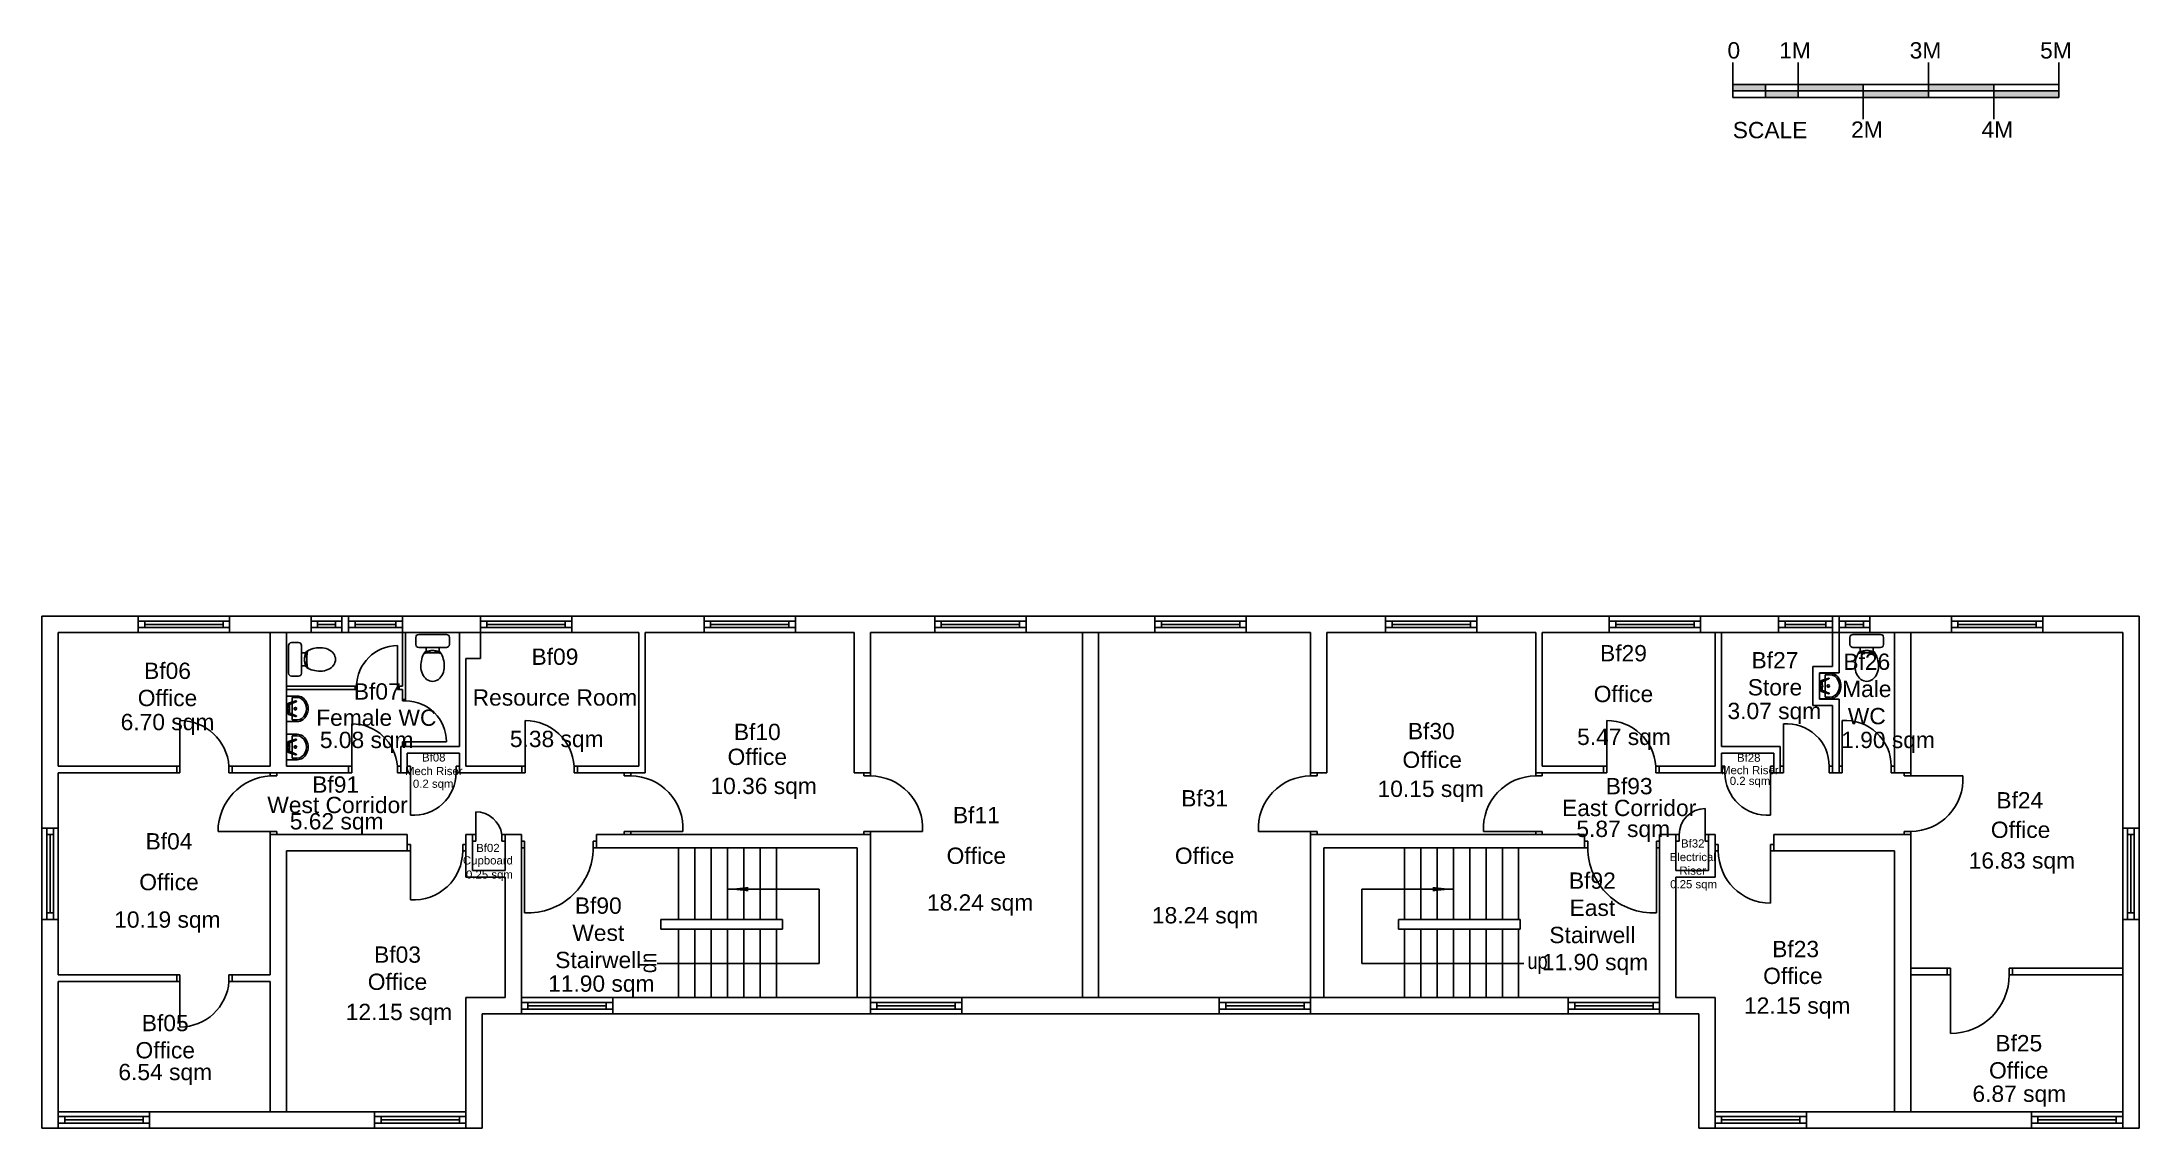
# Model space of a CAD drawing. Header units: millimetres. Extents: x 250 to 32400, y -1750 to 14907.
import ezdxf

# ---------------------------------------------------------------- set-up
doc = ezdxf.new("R2010")
doc.units = ezdxf.units.MM
for name, color, linetype in [('DOORS', 2, 'Continuous'), ('EXTERNAL WALLS', 1, 'Continuous'), ('INTERNAL WALLS', 3, 'Continuous'), ('ROOM NAME', 4, 'Continuous'), ('ROOM NUMBER', 7, 'Continuous'), ('SANITARY', 2, 'Continuous'), ('SCALE', 7, 'Continuous'), ('STAIRS', 2, 'Continuous'), ('TEXT AREA', 6, 'Continuous'), ('WINDOWS', 4, 'Continuous')]:
    doc.layers.add(name, color=color, linetype=linetype)
doc.styles.add('CCCU STANDARD', font='arial.ttf')

msp = doc.modelspace()

# ---------------------------------------------------------------- linework, layer by layer
at = {"layer": 'DOORS'}
for p, q in [((5701, 4975), (5701, 5650)), ((5051, 5025), (5076, 5025)), ((5051, 4975), (5051, 5025)), ((5076, 4975), (5051, 4975)), ((5076, 5025), (5076, 4975)), ((5701, 5025), (5726, 5025)), ((5726, 4975), (5701, 4975)), ((5726, 5025), (5726, 4975)), ((5776, 4825), (5826, 4825)), ((5776, 4800), (5776, 4825)), ((5826, 4825), (5826, 4800)), ((5826, 4800), (5776, 4800)), ((2366, 3750), (2366, 4500)), ((5000, 3750), (5000, 4450)), ((7659, 3750), (7659, 4500)), ((24241, 3750), (24241, 4500)), ((26950, 4450), (26950, 3750)), ((27850, 4500), (27850, 3750)), ((5776, 4150), (5776, 4175)), ((5776, 4175), (6451, 4175)), ((5826, 4150), (5776, 4150)), ((5826, 4175), (5826, 4150)), ((2316, 3800), (2316, 3700)), ((2316, 3800), (2366, 3800)), ((2316, 3700), (2366, 3700)), ((2366, 3800), (2366, 3700)), ((3116, 3800), (3116, 3700)), ((3116, 3800), (3166, 3800)), ((3116, 3700), (3166, 3700)), ((3166, 3800), (3166, 3700)), ((3750, 3650), (3750, 3700)), ((3750, 3650), (3850, 3650)), ((3850, 3650), (3850, 3700)), ((4950, 3800), (4950, 3700)), ((4950, 3800), (5000, 3800)), ((4950, 3700), (5000, 3700)), ((5000, 3800), (5000, 3700)), ((5700, 3800), (5700, 3700)), ((5700, 3800), (5750, 3800)), ((5700, 3700), (5750, 3700)), ((5850, 3800), (5900, 3800)), ((5850, 3700), (5900, 3700)), ((5900, 3800), (5900, 3700)), ((5900, 3750), (5900, 3050)), ((6600, 3800), (6600, 3700)), ((6600, 3800), (6650, 3800)), ((6600, 3700), (6650, 3700)), ((7609, 3800), (7609, 3700)), ((7659, 3800), (7609, 3800)), ((7609, 3700), (7659, 3700)), ((7659, 3800), (7659, 3700)), ((8409, 3800), (8409, 3700)), ((8459, 3800), (8409, 3800)), ((8409, 3700), (8459, 3700)), ((8459, 3800), (8459, 3700)), ((9177, 3650), (9177, 3700)), ((9177, 3650), (9277, 3650)), ((9277, 3650), (9277, 3700)), ((12850, 3650), (12850, 3700)), ((12850, 3650), (12950, 3650)), ((12950, 3650), (12950, 3700)), ((19700, 3650), (19700, 3700)), ((19800, 3650), (19700, 3650)), ((19800, 3650), (19800, 3700)), ((23150, 3650), (23150, 3700)), ((23250, 3650), (23150, 3650)), ((23250, 3650), (23250, 3700)), ((24191, 3800), (24191, 3700)), ((24241, 3800), (24191, 3800)), ((24241, 3700), (24191, 3700)), ((24241, 3800), (24241, 3700)), ((24991, 3800), (24991, 3700)), ((25041, 3800), (24991, 3800)), ((25041, 3700), (24991, 3700)), ((25041, 3800), (25041, 3700)), ((26050, 3800), (26000, 3800)), ((26050, 3700), (26000, 3700)), ((26050, 3800), (26050, 3700)), ((26750, 3800), (26750, 3700)), ((26800, 3800), (26750, 3800)), ((26750, 3750), (26750, 3050)), ((26800, 3700), (26750, 3700)), ((26950, 3800), (26900, 3800)), ((26950, 3700), (26900, 3700)), ((26950, 3800), (26950, 3700)), ((27650, 3800), (27650, 3700)), ((27700, 3800), (27650, 3800)), ((27700, 3700), (27650, 3700)), ((27850, 3800), (27800, 3800)), ((27850, 3700), (27800, 3700)), ((27850, 3800), (27850, 3700)), ((28600, 3800), (28600, 3700)), ((28650, 3800), (28600, 3800)), ((28650, 3700), (28600, 3700)), ((28800, 3700), (28800, 3650)), ((28900, 3650), (28800, 3650)), ((28850, 3650), (29700, 3650)), ((28900, 3700), (28900, 3650)), ((6900, 2700), (6900, 3100)), ((25750, 3150), (25750, 2650)), ((2950, 2800), (3800, 2800)), ((3750, 2750), (3750, 2800)), ((3750, 2800), (3850, 2800)), ((3850, 2750), (3850, 2800)), ((5850, 2600), (5900, 2600)), ((5900, 2600), (5900, 2500)), ((6700, 2500), (6700, 2600)), ((6700, 2600), (6750, 2600)), ((6850, 2750), (6900, 2750)), ((6850, 2650), (6900, 2650)), ((6900, 2650), (6900, 2750)), ((7300, 2650), (7300, 2750)), ((7300, 2750), (7350, 2750)), ((7300, 2650), (7350, 2650)), ((7650, 2650), (7600, 2650)), ((7650, 2550), (7650, 2650)), ((7650, 2600), (7650, 1550)), ((8700, 2550), (8700, 2650)), ((8750, 2650), (8700, 2650)), ((9177, 2750), (9177, 2800)), ((9177, 2800), (9277, 2800)), ((10077, 2800), (9227, 2800)), ((9277, 2750), (9277, 2800)), ((12850, 2800), (12950, 2800)), ((12850, 2750), (12850, 2800)), ((13750, 2800), (12900, 2800)), ((12950, 2750), (12950, 2800)), ((18900, 2800), (19750, 2800)), ((19700, 2750), (19700, 2800)), ((19800, 2800), (19700, 2800)), ((19800, 2750), (19800, 2800)), ((22350, 2800), (23200, 2800)), ((23250, 2800), (23150, 2800)), ((23150, 2750), (23150, 2800)), ((23250, 2750), (23250, 2800)), ((23900, 2650), (23950, 2650)), ((23950, 2550), (23950, 2650)), ((25000, 2550), (25000, 2650)), ((25000, 2650), (25050, 2650)), ((25000, 2600), (25000, 1550)), ((25300, 2750), (25350, 2750)), ((25300, 2650), (25350, 2650)), ((25350, 2750), (25350, 2650)), ((25800, 2750), (25750, 2750)), ((25800, 2650), (25750, 2650)), ((25950, 2600), (25900, 2600)), ((25950, 2600), (25950, 2500)), ((26800, 2600), (26750, 2600)), ((26750, 2600), (26750, 2500)), ((28900, 2800), (28800, 2800)), ((28800, 2800), (28800, 2750)), ((28900, 2800), (28900, 2750)), ((5850, 2500), (5900, 2500)), ((5900, 2550), (5900, 1750)), ((6700, 2500), (6750, 2500)), ((7650, 2550), (7600, 2550)), ((8750, 2550), (8700, 2550)), ((23900, 2550), (23950, 2550)), ((25000, 2550), (25050, 2550)), ((25950, 2500), (25900, 2500)), ((26750, 2550), (26750, 1700)), ((26800, 2500), (26750, 2500)), ((29460, 700), (29460, 600)), ((29510, 700), (29460, 700)), ((29510, 700), (29510, -300)), ((30410, 600), (30410, 700)), ((30460, 700), (30410, 700)), ((30460, 600), (30460, 700)), ((2316, 600), (2366, 600)), ((2316, 500), (2316, 600)), ((2366, 500), (2316, 500)), ((2366, 500), (2366, 600)), ((2366, 550), (2366, -200)), ((3116, 600), (3166, 600)), ((3116, 500), (3116, 600)), ((3166, 500), (3116, 500)), ((3166, 500), (3166, 600)), ((29460, 600), (29510, 600)), ((30410, 600), (30460, 600))]:
    msp.add_line(p, q, dxfattribs=at)
for centre, radius, start, end in [((5701, 5025), 625, 90, 180), ((5826, 4175), 625, 0, 90), ((27898, 3800), 702, 0, 93.9499), ((2366, 3748), 752, 3.9499, 90), ((5000, 3748), 702, 4.2422, 90), ((7659, 3748), 752, 3.9499, 90), ((24241, 3748), 752, 3.9499, 90), ((26998, 3800), 652, 0, 94.2422), ((3802, 2800), 852, 93.4714, 180), ((5948, 3700), 652, 265.7578, 0), ((9277, 2849), 801, 356.5286, 90), ((12950, 2849), 801, 356.5286, 90), ((19700, 2849), 801, 90, 183.4714), ((23150, 2849), 801, 90, 183.4714), ((26702, 3700), 652, 180, 274.2422), ((28900, 3601), 801, 270, 3.4714), ((6900, 2696), 404, 7.6281, 90), ((25750, 2750), 400, 90, 180), ((5948, 2500), 752, 266.3048, 0), ((7699, 2550), 1001, 267.2056, 0), ((24951, 2550), 1001, 180, 272.7944), ((26750, 2500), 800, 180, 270), ((2366, 552), 752, 270, 356.0501), ((29510, 600), 900, 270, 0)]:
    msp.add_arc(centre, radius, start, end, dxfattribs=at)
at = {"layer": 'EXTERNAL WALLS'}
for p, q in [((250, 6100), (250, 2850)), ((250, 6100), (1726, 6100)), ((500, 5850), (500, 3800)), ((500, 5850), (1726, 5850)), ((3126, 6100), (4376, 6100)), ((3126, 5850), (4376, 5850)), ((4950, 6100), (4850, 6100)), ((4950, 5850), (4850, 5850)), ((5776, 6100), (6972, 6100)), ((5776, 5850), (6972, 5850)), ((8372, 6100), (10400, 6100)), ((8372, 5850), (9400, 5850)), ((9500, 5850), (10400, 5850)), ((11800, 6100), (13938, 6100)), ((11800, 5850), (12700, 5850)), ((12950, 5850), (13938, 5850)), ((15338, 6100), (16325, 6100)), ((15338, 5850), (16325, 5850)), ((17313, 6100), (16325, 6100)), ((17313, 5850), (16325, 5850)), ((20850, 6100), (18713, 6100)), ((19700, 5850), (18713, 5850)), ((20850, 5850), (19950, 5850)), ((24278, 6100), (22250, 6100)), ((23150, 5850), (22250, 5850)), ((24278, 5850), (23250, 5850)), ((26874, 6100), (25678, 6100)), ((26874, 5850), (25678, 5850)), ((27800, 6100), (27700, 6100)), ((27800, 5850), (27700, 5850)), ((29524, 6100), (28274, 6100)), ((29524, 5850), (28274, 5850)), ((32400, 6100), (30924, 6100)), ((32150, 5850), (30924, 5850)), ((32150, 5850), (32150, 3700)), ((32400, 6100), (32400, 2850)), ((500, 3700), (500, 2850)), ((32150, 3700), (32150, 2850)), ((250, 1450), (250, -1750)), ((500, 1450), (500, 600)), ((32150, 1450), (32150, 500)), ((32400, 1450), (32400, -1750)), ((500, 500), (500, -1500)), ((32150, 500), (32150, -1500)), ((6750, -1500), (6750, 250)), ((6750, 250), (7350, 250)), ((9000, 250), (12950, 250)), ((14350, 250), (16325, 250)), ((18300, 250), (16325, 250)), ((23650, 250), (19700, 250)), ((25900, 250), (25300, 250)), ((25900, -1500), (25900, 250)), ((7000, -1750), (7000, 0)), ((7000, 0), (7600, 0)), ((9000, 0), (12950, 0)), ((14350, 0), (16325, 0)), ((18300, 0), (16325, 0)), ((23650, 0), (19700, 0)), ((25650, 0), (25050, 0)), ((25650, -1750), (25650, 0)), ((1900, -1500), (5350, -1500)), ((30750, -1500), (27300, -1500)), ((250, -1750), (500, -1750)), ((1900, -1750), (5350, -1750)), ((6750, -1750), (7000, -1750)), ((25900, -1750), (25650, -1750)), ((30750, -1750), (27300, -1750)), ((32400, -1750), (32150, -1750))]:
    msp.add_line(p, q, dxfattribs=at)
at = {"layer": 'INTERNAL WALLS'}
for p, q in [((3750, 5850), (3750, 3800)), ((4000, 5850), (4000, 3800)), ((5776, 5850), (5776, 5025)), ((5826, 5850), (5826, 4825)), ((6650, 5850), (6650, 4100)), ((6972, 5850), (6972, 5450)), ((9400, 5850), (9400, 3800)), ((9500, 5850), (9500, 3700)), ((12700, 5850), (12700, 3700)), ((12950, 5850), (12950, 3700)), ((16200, 5850), (16200, 250)), ((16450, 5850), (16450, 250)), ((19700, 5850), (19700, 3700)), ((19950, 5850), (19950, 3700)), ((23150, 5850), (23150, 3700)), ((23250, 5850), (23250, 3800)), ((25900, 5850), (25900, 3800)), ((26000, 5850), (26000, 4100)), ((27700, 5850), (27700, 5330)), ((27800, 5850), (27800, 5230)), ((28650, 5850), (28650, 3700)), ((28900, 5850), (28900, 3700)), ((6750, 5450), (6750, 3800)), ((6750, 5450), (6972, 5450)), ((27400, 5330), (27400, 4730)), ((27700, 5330), (27400, 5330)), ((27800, 5230), (27500, 5230)), ((27500, 5230), (27500, 4830)), ((4000, 5025), (5051, 5025)), ((4000, 4975), (5051, 4975)), ((5726, 5025), (5776, 5025)), ((5726, 4975), (5776, 4975)), ((5776, 4975), (5776, 4825)), ((27500, 4830), (27800, 4830)), ((27800, 4830), (27800, 3700)), ((27400, 4730), (27700, 4730)), ((27700, 4730), (27700, 3700)), ((5750, 4100), (6650, 4100)), ((5750, 4100), (5750, 3700)), ((5776, 4150), (5776, 4100)), ((5826, 4150), (5826, 4100)), ((5850, 4000), (6650, 4000)), ((5850, 4000), (5850, 3700)), ((6650, 4000), (6650, 3700)), ((26900, 4100), (26000, 4100)), ((26000, 4000), (26000, 3700)), ((26800, 4000), (26000, 4000)), ((26800, 4000), (26800, 3700)), ((26900, 4100), (26900, 3700)), ((500, 3800), (2316, 3800)), ((500, 3700), (2316, 3700)), ((3166, 3800), (3750, 3800)), ((3166, 3700), (4950, 3700)), ((4000, 3800), (4950, 3800)), ((5750, 3700), (5850, 3700)), ((6650, 3700), (7609, 3700)), ((6750, 3800), (7609, 3800)), ((8459, 3800), (9400, 3800)), ((8459, 3700), (9500, 3700)), ((12700, 3700), (12950, 3700)), ((19950, 3700), (19700, 3700)), ((24191, 3700), (23150, 3700)), ((24191, 3800), (23250, 3800)), ((25900, 3800), (25041, 3800)), ((26000, 3700), (25041, 3700)), ((26900, 3700), (26800, 3700)), ((27800, 3700), (27700, 3700)), ((28900, 3700), (28650, 3700)), ((3750, 2750), (3750, 600)), ((3750, 2750), (4000, 2750)), ((4000, 2750), (5850, 2750)), ((5850, 2750), (5850, 2500)), ((6750, 2100), (6750, 2750)), ((6750, 2750), (6850, 2750)), ((6850, 2200), (6850, 2750)), ((7350, 2200), (7350, 2750)), ((7350, 2750), (7600, 2750)), ((7600, 250), (7600, 2750)), ((8750, 2550), (8750, 2750)), ((8750, 2750), (9600, 2750)), ((9600, 2750), (12950, 2750)), ((12950, 2750), (12950, 250)), ((23900, 2750), (19700, 2750)), ((19700, 2750), (19700, 250)), ((23900, 2550), (23900, 2750)), ((25050, 250), (25050, 2750)), ((25300, 2750), (25050, 2750)), ((25300, 2200), (25300, 2750)), ((25800, 2200), (25800, 2750)), ((25900, 2750), (25800, 2750)), ((25900, 2100), (25900, 2750)), ((26800, 2750), (26800, 2500)), ((28900, 2750), (26800, 2750)), ((28900, 2750), (28900, 600)), ((4000, 2500), (4000, -1500)), ((4000, 2500), (5850, 2500)), ((8750, 2550), (9050, 2550)), ((9050, 2550), (9600, 2550)), ((9600, 2550), (12750, 2550)), ((12750, 2550), (12750, 250)), ((23900, 2550), (19900, 2550)), ((19900, 2550), (19900, 250)), ((28650, 2500), (26800, 2500)), ((28650, 2500), (28650, 1900)), ((6750, 2100), (7350, 2100)), ((6850, 2200), (7350, 2200)), ((7350, 250), (7350, 2100)), ((25800, 2200), (25300, 2200)), ((25300, 250), (25300, 2100)), ((25900, 2100), (25300, 2100)), ((28650, 1900), (28650, -1500)), ((29460, 700), (28900, 700)), ((32150, 700), (30460, 700)), ((500, 600), (2316, 600)), ((500, 500), (2316, 500)), ((3166, 600), (3750, 600)), ((3166, 500), (3750, 500)), ((3750, 500), (3750, -1500)), ((28900, 600), (28900, -1500)), ((29460, 600), (28900, 600)), ((32150, 600), (30460, 600))]:
    msp.add_line(p, q, dxfattribs=at)
at = {"layer": 'SANITARY'}
for p, q in [((6026, 5820), (6451, 5820)), ((28013, 5820), (28438, 5820)), ((4030, 5225), (4030, 5650)), ((4185, 5695), (4075, 5695)), ((4230, 5225), (4230, 5650)), ((4230, 5537), (4291, 5537)), ((4295, 5472), (4295, 5517)), ((4314, 5517), (4295, 5517)), ((4311, 5472), (4295, 5472)), ((5981, 5775), (5981, 5665)), ((6026, 5620), (6451, 5620)), ((6138, 5620), (6138, 5559)), ((6203, 5555), (6158, 5555)), ((6158, 5536), (6158, 5555)), ((6203, 5539), (6203, 5555)), ((6273, 5555), (6318, 5555)), ((6273, 5539), (6273, 5555)), ((6318, 5536), (6318, 5555)), ((6338, 5620), (6338, 5559)), ((6496, 5665), (6496, 5775)), ((27968, 5775), (27968, 5665)), ((28013, 5620), (28438, 5620)), ((28125, 5620), (28125, 5559)), ((28145, 5536), (28145, 5555)), ((28190, 5555), (28145, 5555)), ((28190, 5539), (28190, 5555)), ((28260, 5539), (28260, 5555)), ((28260, 5555), (28305, 5555)), ((28305, 5536), (28305, 5555)), ((28325, 5620), (28325, 5559)), ((28483, 5665), (28483, 5775)), ((4075, 5180), (4185, 5180)), ((4230, 5337), (4291, 5337)), ((4295, 5402), (4295, 5357)), ((4311, 5402), (4295, 5402)), ((4314, 5357), (4295, 5357)), ((27500, 5225), (27500, 4835)), ((27665, 5225), (27500, 5225)), ((27642, 5151), (27530, 5116)), ((27587, 5134), (27587, 5201)), ((27665, 5201), (27587, 5201)), ((4165, 4876), (4000, 4876)), ((4000, 4486), (4000, 4876)), ((4165, 4853), (4087, 4853)), ((4087, 4785), (4087, 4853)), ((27500, 4835), (27665, 4835)), ((27524, 5044), (27524, 5098)), ((27524, 5016), (27524, 4962)), ((27642, 4909), (27530, 4944)), ((27646, 5138), (27538, 5094)), ((27646, 4922), (27538, 4966)), ((27543, 5044), (27543, 5096)), ((27543, 5016), (27543, 4964)), ((27587, 4946), (27587, 5114)), ((27587, 4859), (27587, 4926)), ((27665, 4859), (27587, 4859)), ((4024, 4695), (4024, 4749)), ((4024, 4667), (4024, 4613)), ((4142, 4802), (4030, 4767)), ((4142, 4560), (4030, 4595)), ((4146, 4789), (4038, 4745)), ((4146, 4574), (4038, 4617)), ((4043, 4695), (4043, 4747)), ((4043, 4667), (4043, 4615)), ((4087, 4598), (4087, 4765)), ((4087, 4510), (4087, 4577)), ((4165, 4510), (4087, 4510)), ((4000, 4486), (4165, 4486)), ((4165, 4289), (4000, 4289)), ((4000, 3899), (4000, 4289)), ((4142, 4215), (4030, 4180)), ((4146, 4201), (4038, 4158)), ((4165, 4265), (4087, 4265)), ((4087, 4198), (4087, 4265)), ((4000, 3899), (4165, 3899)), ((4024, 4108), (4024, 4162)), ((4024, 4080), (4024, 4026)), ((4142, 3973), (4030, 4008)), ((4146, 3986), (4038, 4030)), ((4043, 4108), (4043, 4160)), ((4043, 4080), (4043, 4028)), ((4087, 4010), (4087, 4177)), ((4087, 3922), (4087, 3990)), ((4165, 3922), (4087, 3922))]:
    msp.add_line(p, q, dxfattribs=at)
for centre, radius in [((27533, 5030), 16.7), ((27636, 5030), 19.7), ((27636, 5030), 15.8), ((4033, 4681), 16.7), ((4136, 4681), 19.7), ((4136, 4681), 15.8), ((4033, 4094), 16.7), ((4136, 4094), 19.7), ((4136, 4094), 15.8)]:
    msp.add_circle(centre, radius, dxfattribs=at)
for centre, radius, start, end in [((6026, 5775), 45, 90, 180), ((6451, 5775), 45, 0, 90), ((28013, 5775), 45, 90, 180), ((28438, 5775), 45, 0, 90), ((4075, 5650), 45, 90, 180), ((4185, 5650), 45, 0, 90), ((4588, 5437), 313, 161.2184, 180), ((4334, 5524), 45, 123.1911, 161.2184), ((5212, 5437), 902, 173.21, 186.79), ((4361, 5539), 45, 115.8901, 173.21), ((6026, 5665), 45, 180, 270), ((6137, 5489), 45, 96.79, 154.1099), ((6152, 5516), 45, 108.7816, 146.8089), ((6238, 4638), 902, 83.21, 96.79), ((6238, 5262), 313, 90, 108.7816), ((6238, 5262), 313, 71.2184, 90), ((6324, 5516), 45, 33.1911, 71.2184), ((6339, 5489), 45, 25.8901, 83.21), ((6451, 5665), 45, 270, 0), ((28013, 5665), 45, 180, 270), ((28124, 5489), 45, 96.79, 154.1099), ((28139, 5516), 45, 108.7816, 146.8089), ((28225, 4638), 902, 83.21, 96.79), ((28225, 5262), 313, 90, 108.7816), ((28225, 5262), 313, 71.2184, 90), ((28311, 5516), 45, 33.1911, 71.2184), ((28326, 5489), 45, 25.8901, 83.21), ((28438, 5665), 45, 270, 0), ((4075, 5225), 45, 180, 270), ((4185, 5225), 45, 270, 0), ((4588, 5437), 313, 180, 198.7816), ((4334, 5351), 45, 198.7816, 236.8089), ((4361, 5336), 45, 186.79, 244.1099), ((27644, 5144), 7.09, 291.9669, 107.3407), ((27533, 5105), 11.8, 107.3407, 291.9669), ((27533, 4955), 11.8, 68.0331, 252.6593), ((27644, 4916), 7.09, 252.6593, 68.0331), ((4033, 4756), 11.8, 107.3407, 291.9669), ((4033, 4606), 11.8, 68.0331, 252.6593), ((4144, 4795), 7.09, 291.9669, 107.3407), ((4144, 4567), 7.09, 252.6593, 68.0331), ((4033, 4169), 11.8, 107.3407, 291.9669), ((4144, 4208), 7.09, 291.9669, 107.3407), ((4033, 4019), 11.8, 68.0331, 252.6593), ((4144, 3980), 7.09, 252.6593, 68.0331)]:
    msp.add_arc(centre, radius, start, end, dxfattribs=at)
for centre, major_axis, ratio, start_param, end_param in [((4520, 5437), (290, 0), 0.62069, 1.570796, 2.382443), ((4520, 5437), (230, 0), 0.782609, 4.712389, 7.853982), ((6238, 5330), (0, -290), 0.62069, 1.570796, 2.382443), ((28225, 5330), (0, -290), 0.62069, 1.570796, 2.382443), ((6238, 5330), (0, -230), 0.782609, 4.712389, 7.853982), ((27665, 5030), (0, -195), 0.848485, 0, 3.141593), ((27665, 5030), (0, -171), 0.827586, 0, 3.141593), ((28225, 5330), (0, -230), 0.782609, 4.712389, 7.853982), ((4165, 4681), (0, -195), 0.848485, 0, 3.141593), ((4165, 4681), (0, -171), 0.827586, 0, 3.141593), ((4165, 4094), (0, -195), 0.848485, 0, 3.141593), ((4165, 4094), (0, -171), 0.827586, 0, 3.141593)]:
    msp.add_ellipse(centre, major_axis=major_axis, ratio=ratio, start_param=start_param, end_param=end_param, dxfattribs=at)
at = {"layer": 'SANITARY', "extrusion": (0, 0, -1)}
for centre, major_axis in [((6238, 5330), (0, -290)), ((28225, 5330), (0, -290)), ((4520, 5437), (290, 0))]:
    msp.add_ellipse(centre, major_axis=major_axis, ratio=0.62069, start_param=1.570796, end_param=2.382443, dxfattribs=at)
at = {"layer": 'SCALE'}
for p, q in [((26172, 14591), (26172, 14056)), ((27172, 14591), (27172, 14056)), ((29172, 14591), (29172, 14056)), ((31172, 14591), (31172, 14056)), ((31172, 14256), (26172, 14256)), ((31172, 14156), (26172, 14156)), ((26672, 14256), (26672, 14056)), ((28172, 14256), (28172, 13721)), ((30172, 14256), (30172, 13721)), ((31172, 14056), (26172, 14056))]:
    msp.add_line(p, q, dxfattribs=at)
for points in [[(26172, 14256), (26672, 14256), (26172, 14156), (26672, 14156)], [(26672, 14156), (27172, 14156), (26672, 14056), (27172, 14056)], [(27172, 14256), (28172, 14256), (27172, 14156), (28172, 14156)], [(28172, 14156), (29172, 14156), (28172, 14056), (29172, 14056)], [(29172, 14256), (30172, 14256), (29172, 14156), (30172, 14156)], [(30172, 14156), (31172, 14156), (30172, 14056), (31172, 14056)]]:
    msp.add_solid(points, dxfattribs=at)
at = {"layer": 'STAIRS'}
for p, q in [((10011, 1450), (10011, 2550)), ((10261, 2550), (10261, 1450)), ((10511, 2550), (10511, 1450)), ((10761, 2550), (10761, 1450)), ((11011, 2550), (11011, 1450)), ((11261, 2550), (11261, 1450)), ((11511, 2550), (11511, 1450)), ((21139, 2550), (21139, 1450)), ((21389, 2550), (21389, 1450)), ((21639, 2550), (21639, 1450)), ((21889, 2550), (21889, 1450)), ((22139, 2550), (22139, 1450)), ((22389, 2550), (22389, 1450)), ((22639, 2550), (22639, 1450)), ((22889, 2550), (22889, 1450)), ((10761, 1914), (12163, 1914)), ((12163, 775), (12163, 1914)), ((21889, 1914), (20487, 1914)), ((20487, 775), (20487, 1914)), ((9739, 1450), (9739, 1300)), ((11605, 1450), (9739, 1450)), ((9739, 1300), (11605, 1300)), ((10011, 1300), (10011, 250)), ((10261, 1300), (10261, 250)), ((10511, 1300), (10511, 250)), ((10761, 1300), (10761, 250)), ((11011, 1300), (11011, 250)), ((11261, 1300), (11261, 250)), ((11511, 1300), (11511, 250)), ((11605, 1450), (11605, 1300)), ((21045, 1450), (21045, 1300)), ((22911, 1450), (21045, 1450)), ((22911, 1300), (21045, 1300)), ((21139, 1300), (21139, 250)), ((21389, 1300), (21389, 250)), ((21639, 1300), (21639, 250)), ((21889, 1300), (21889, 250)), ((22139, 1300), (22139, 250)), ((22389, 1300), (22389, 250)), ((22639, 1300), (22639, 250)), ((22889, 1300), (22889, 250)), ((22911, 1450), (22911, 1300)), ((9680, 775), (12163, 775)), ((22970, 775), (20487, 775))]:
    msp.add_line(p, q, dxfattribs=at)
for points in [[(10761, 1914, 0, 70, 0), (11081, 1914, 70, 70, 0)], [(21889, 1914, 0, 70, 0), (21569, 1914, 70, 70, 0)]]:
    msp.add_lwpolyline(points, format="xyseb", dxfattribs=at)
at = {"layer": 'WINDOWS'}
for p, q in [((1726, 6100), (1726, 5850)), ((3126, 6100), (1726, 6100)), ((3126, 6025), (1726, 6025)), ((3126, 5925), (1726, 5925)), ((1726, 5850), (3126, 5850)), ((1826, 6025), (1826, 5925)), ((1826, 5975), (3026, 5975)), ((3026, 6025), (3026, 5925)), ((3126, 6100), (3126, 5850)), ((4376, 6100), (4376, 5850)), ((4850, 6100), (4376, 6100)), ((4850, 6025), (4376, 6025)), ((4850, 5925), (4376, 5925)), ((4376, 5850), (4850, 5850)), ((4476, 6025), (4476, 5925)), ((4476, 5975), (4750, 5975)), ((4750, 6025), (4750, 5925)), ((4850, 6100), (4850, 5850)), ((5776, 6100), (4950, 6100)), ((4950, 6100), (4950, 5850)), ((5776, 6025), (4950, 6025)), ((5776, 5925), (4950, 5925)), ((4950, 5850), (5776, 5850)), ((5050, 6025), (5050, 5925)), ((5050, 5975), (5676, 5975)), ((5676, 6025), (5676, 5925)), ((5776, 6100), (5776, 5850)), ((6972, 6100), (8372, 6100)), ((6972, 6100), (6972, 5850)), ((8372, 6025), (6972, 6025)), ((8372, 5925), (6972, 5925)), ((6972, 5850), (8372, 5850)), ((7072, 6025), (7072, 5925)), ((7072, 5975), (8272, 5975)), ((8272, 6025), (8272, 5925)), ((8372, 6100), (8372, 5850)), ((10400, 6100), (10400, 5850)), ((11800, 6100), (10400, 6100)), ((11800, 6025), (10400, 6025)), ((11800, 5925), (10400, 5925)), ((10400, 5850), (11800, 5850)), ((10500, 6025), (10500, 5925)), ((10500, 5975), (11700, 5975)), ((11700, 6025), (11700, 5925)), ((11800, 6100), (11800, 5850)), ((13938, 6100), (15338, 6100)), ((13938, 6100), (13938, 5850)), ((15338, 6025), (13938, 6025)), ((15338, 5925), (13938, 5925)), ((15338, 5850), (13938, 5850)), ((14038, 6025), (14038, 5925)), ((14038, 5975), (15238, 5975)), ((15238, 6025), (15238, 5925)), ((15338, 6100), (15338, 5850)), ((17313, 6100), (17313, 5850)), ((18713, 6100), (17313, 6100)), ((17313, 6025), (18713, 6025)), ((17313, 5925), (18713, 5925)), ((17313, 5850), (18713, 5850)), ((17413, 6025), (17413, 5925)), ((18613, 5975), (17413, 5975)), ((18613, 6025), (18613, 5925)), ((18713, 6100), (18713, 5850)), ((20850, 6100), (22250, 6100)), ((20850, 6100), (20850, 5850)), ((20850, 6025), (22250, 6025)), ((20850, 5925), (22250, 5925)), ((22250, 5850), (20850, 5850)), ((20950, 6025), (20950, 5925)), ((22150, 5975), (20950, 5975)), ((22150, 6025), (22150, 5925)), ((22250, 6100), (22250, 5850)), ((24278, 6100), (24278, 5850)), ((25678, 6100), (24278, 6100)), ((24278, 6025), (25678, 6025)), ((24278, 5925), (25678, 5925)), ((25678, 5850), (24278, 5850)), ((24378, 6025), (24378, 5925)), ((25578, 5975), (24378, 5975)), ((25578, 6025), (25578, 5925)), ((25678, 6100), (25678, 5850)), ((26874, 6100), (27700, 6100)), ((26874, 6100), (26874, 5850)), ((26874, 6025), (27700, 6025)), ((26874, 5925), (27700, 5925)), ((27700, 5850), (26874, 5850)), ((26974, 6025), (26974, 5925)), ((27600, 5975), (26974, 5975)), ((27600, 6025), (27600, 5925)), ((27700, 6100), (27700, 5850)), ((27800, 6100), (27800, 5850)), ((27800, 6100), (28274, 6100)), ((27800, 6025), (28274, 6025)), ((27800, 5925), (28274, 5925)), ((28274, 5850), (27800, 5850)), ((27900, 6025), (27900, 5925)), ((28174, 5975), (27900, 5975)), ((28174, 6025), (28174, 5925)), ((28274, 6100), (28274, 5850)), ((29524, 6100), (30924, 6100)), ((29524, 6100), (29524, 5850)), ((29524, 6025), (30924, 6025)), ((29524, 5925), (30924, 5925)), ((30924, 5850), (29524, 5850)), ((29624, 6025), (29624, 5925)), ((30824, 5975), (29624, 5975)), ((30824, 6025), (30824, 5925)), ((30924, 6100), (30924, 5850)), ((250, 1450), (250, 2850)), ((500, 2850), (250, 2850)), ((325, 1450), (325, 2850)), ((425, 2750), (325, 2750)), ((375, 2750), (375, 1550)), ((425, 1450), (425, 2850)), ((500, 2850), (500, 1450)), ((32150, 2850), (32150, 1450)), ((32150, 2850), (32400, 2850)), ((32225, 1450), (32225, 2850)), ((32225, 2750), (32325, 2750)), ((32275, 2750), (32275, 1550)), ((32325, 1450), (32325, 2850)), ((32400, 1450), (32400, 2850)), ((500, 1450), (250, 1450)), ((425, 1550), (325, 1550)), ((32150, 1450), (32400, 1450)), ((32225, 1550), (32325, 1550)), ((7600, 250), (9000, 250)), ((7600, 250), (7600, 0)), ((9000, 175), (7600, 175)), ((9000, 75), (7600, 75)), ((7700, 175), (7700, 75)), ((7700, 125), (8900, 125)), ((8900, 175), (8900, 75)), ((9000, 250), (9000, 0)), ((12950, 250), (14350, 250)), ((12950, 250), (12950, 0)), ((14350, 175), (12950, 175)), ((14350, 75), (12950, 75)), ((13050, 175), (13050, 75)), ((13050, 125), (14250, 125)), ((14250, 175), (14250, 75)), ((14350, 250), (14350, 0)), ((19700, 250), (18300, 250)), ((18300, 250), (18300, 0)), ((18300, 175), (19700, 175)), ((18300, 75), (19700, 75)), ((18400, 175), (18400, 75)), ((19600, 125), (18400, 125)), ((19600, 175), (19600, 75)), ((19700, 250), (19700, 0)), ((25050, 250), (23650, 250)), ((23650, 250), (23650, 0)), ((23650, 175), (25050, 175)), ((23650, 75), (25050, 75)), ((23750, 175), (23750, 75)), ((24950, 125), (23750, 125)), ((24950, 175), (24950, 75)), ((25050, 250), (25050, 0)), ((7600, 0), (9000, 0)), ((14350, 0), (12950, 0)), ((18300, 0), (19700, 0)), ((25050, 0), (23650, 0)), ((500, -1500), (1900, -1500)), ((500, -1500), (500, -1750)), ((1900, -1575), (500, -1575)), ((600, -1575), (600, -1675)), ((1800, -1575), (1800, -1675)), ((1900, -1500), (1900, -1750)), ((5350, -1500), (6750, -1500)), ((5350, -1500), (5350, -1750)), ((6750, -1575), (5350, -1575)), ((5450, -1575), (5450, -1675)), ((6650, -1575), (6650, -1675)), ((6750, -1500), (6750, -1750)), ((27300, -1500), (25900, -1500)), ((25900, -1500), (25900, -1750)), ((25900, -1575), (27300, -1575)), ((26000, -1575), (26000, -1675)), ((27200, -1575), (27200, -1675)), ((27300, -1500), (27300, -1750)), ((32150, -1500), (30750, -1500)), ((30750, -1500), (30750, -1750)), ((30750, -1575), (32150, -1575)), ((30850, -1575), (30850, -1675)), ((32050, -1575), (32050, -1675)), ((32150, -1500), (32150, -1750)), ((1900, -1675), (500, -1675)), ((1900, -1750), (500, -1750)), ((600, -1625), (1800, -1625)), ((6750, -1675), (5350, -1675)), ((5350, -1750), (6750, -1750)), ((5450, -1625), (6650, -1625)), ((25900, -1675), (27300, -1675)), ((27300, -1750), (25900, -1750)), ((27200, -1625), (26000, -1625)), ((30750, -1675), (32150, -1675)), ((30750, -1750), (32150, -1750)), ((32050, -1625), (30850, -1625))]:
    msp.add_line(p, q, dxfattribs=at)

# ---------------------------------------------------------------- texts
at = {"layer": 'ROOM NAME', "attachment_point": 5, "style": 'CCCU STANDARD'}
for s, insert, char_height, width in [('\\P\\POffice', (2175, 5261), 250, 3250), ('{\\fArial|b0|i0|c238|p34;\\P}\\P{\\fArial|b0|i0|c238|p34;\\P}Resource{\\fArial|b0|i0|c238|p34; Room}', (8115, 5477), 250, 2650), ('\\P\\P\\POffice', (24496, 5531), 250, 2650), ('{\\fArial|b0|i0|c238|p34;\\P\\P}Store', (26818, 5425), 250, 1700), ('\\P\\P\\PMale WC', (28226, 5400), 250, 850), ('\\P\\PFemale WC', (5376, 4959), 250, 2650), ('\\P{\\fArial|b0|i0|c238|p34;\\P\\P}Office', (11217, 4567), 250, 3350), ('\\P\\P\\POffice', (21564, 4522), 250, 3200), ('\\P\\PMech Riser', (6257, 3933), 125, 1000), ('\\P\\PMech Riser', (26433, 3947), 125, 1012.31), ('\\P\\PWest Corridor', (4782, 3620), 250, 5326.99), ('\\P\\PEast Corridor', (24583, 3575), 250, 5550), ('\\P\\P\\POffice', (30584, 3448), 250, 3250), ('\\P\\PCupboard', (7087, 2545), 125, 250), ('\\P{\\fArial|b0|i0|c238|p34;\\P\\P}Office', (14575, 3050), 250, 3250), ('\\P\\P\\POffice', (18075, 3050), 250, 3250), ('\\P\\P\\PElectrical Riser', (25558, 2614), 125, 250), ('{\\fArial|b0|i0|c238|p34;\\P\\P\\P}Office', (2198, 2646), 250, 3250), ('\\P\\P\\PEast\\PStairwell', (24019, 2043), 250, 2161.47), ('\\P\\P\\PWest\\PStairwell', (8779, 1660), 250, 2411.47), ('\\P\\P\\POffice', (27093, 1208), 250, 3350), ('\\P\\POffice', (5701, 909), 250, 3350), ('\\P\\POffice', (2140, -141), 250, 3250), ('\\P\\POffice', (30556, -450), 250, 3250)]:
    msp.add_mtext(s, dxfattribs=dict(at, insert=insert, char_height=char_height, width=width))
at = {"layer": 'ROOM NUMBER', "attachment_point": 5, "style": 'CCCU STANDARD'}
for s, insert, char_height, width in [('Bf09', (8115, 5477), 250, 2650), ('Bf29', (24496, 5531), 250, 2650), ('Bf27', (26818, 5425), 250, 1700), ('Bf26', (28226, 5400), 250, 850), ('Bf06', (2175, 5261), 250, 3250), ('Bf07', (5391, 4944), 250, 2650), ('Bf10', (11217, 4324), 250, 3350), ('Bf30', (21550, 4336), 250, 3200), ('Bf08', (6257, 3933), 125, 1000), ('Bf28', (26416, 3929), 125, 1012.31), ('Bf91', (4753, 3517), 250, 5326.99), ('Bf93', (24583, 3492), 250, 5550), ('Bf31', (18075, 3306), 250, 3250), ('Bf24', (30571, 3277), 250, 3251.23), ('Bf11', (14575, 3050), 250, 3250), ('Bf04', (2198, 2646), 250, 3250), ('Bf02', (7087, 2545), 125, 250), ('Bf32', (25558, 2614), 125, 250), ('Bf92', (24019, 2043), 250, 2161.47), ('Bf90', (8779, 1660), 250, 2411.47), ('Bf03', (5701, 909), 250, 3350), ('Bf23', (27135, 994), 250, 3350), ('Bf05', (2140, -141), 250, 3250), ('Bf25', (30556, -450), 250, 3250)]:
    msp.add_mtext(s, dxfattribs=dict(at, insert=insert, char_height=char_height, width=width))
at = {"layer": 'SCALE', "char_height": 250, "attachment_point": 1, "style": 'CCCU STANDARD'}
for s, insert, width in [('0', (26090, 14903), 562), ('1M', (26883, 14903), 562), ('3M', (28883, 14903), 562), ('5M', (30883, 14903), 562), ('SCALE', (26171, 13680), 4479.62), ('2M', (27985, 13687), 562), ('4M', (29985, 13687), 562)]:
    msp.add_mtext(s, dxfattribs=dict(at, insert=insert, width=width))
at = {"layer": 'STAIRS', "style": 'CCCU STANDARD', "width": 0.8}
msp.add_text('up', height=250, rotation=270, dxfattribs=at).set_placement((9475, 938))
msp.add_text('up', height=250, dxfattribs=at).set_placement((23023, 690))
at = {"layer": 'TEXT AREA', "attachment_point": 5, "style": 'CCCU STANDARD'}
for s, insert, char_height, width in [('\\P\\P6.70 sqm', (2175, 4856), 250, 3250), ('\\P\\P3.07 sqm', (26809, 5026), 250, 3250), ('\\P\\P5.08 sqm', (5229, 4582), 250, 3250), ('\\P\\P5.38 sqm', (8142, 4597), 250, 3250), ('\\P\\P5.47 sqm', (24503, 4629), 250, 3250), ('\\P\\P1.90 sqm', (28552, 4582), 250, 3250), ('0.2 sqm', (6248, 3512), 125, 1000), ('\\P\\P10.36 sqm', (11314, 3877), 250, 3250), ('\\P\\P10.15 sqm', (21541, 3832), 250, 3250), ('0.2 sqm', (26436, 3556), 125, 1000), ('\\P\\P5.62 sqm', (4768, 3334), 250, 3250), ('\\P\\P5.87 sqm', (24492, 3218), 250, 3250), ('\\P\\P16.83 sqm', (30603, 2733), 250, 3250), ('0.25 sqm', (7110, 2120), 125, 1000), ('0.25 sqm', (25571, 1971), 125, 1000), ('\\P\\P18.24 sqm', (14633, 2089), 250, 3250), ('\\P\\P18.24 sqm', (18082, 1893), 250, 3250), ('\\P\\P10.19 sqm', (2173, 1827), 250, 3250), ('\\P\\P11.90 sqm', (24060, 1175), 250, 3250), ('\\P\\P11.90 sqm', (8825, 845), 250, 3250), ('\\P\\P12.15 sqm', (5723, 410), 250, 3250), ('\\P\\P12.15 sqm', (27159, 508), 250, 3250), ('\\P\\P6.54 sqm', (2140, -511), 250, 3250), ('\\P\\P6.87 sqm', (30564, -844), 250, 3250)]:
    msp.add_mtext(s, dxfattribs=dict(at, insert=insert, char_height=char_height, width=width))

doc.saveas('drawing.dxf')
